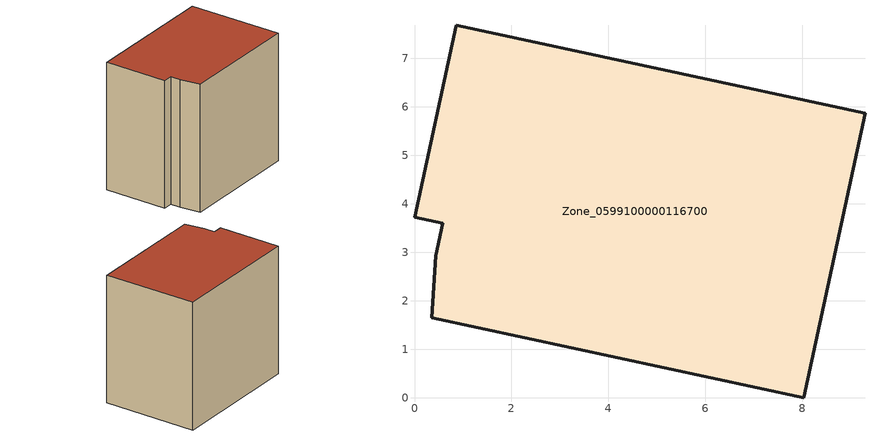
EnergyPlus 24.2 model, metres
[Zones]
Zone_0599100000116700
 floor ground (C_G): 9.29,5.87 8.03,0 0.35,1.65 0.44,2.93 0.58,3.6 0,3.73 0.86,7.69 z0
 wall outside (C_F): 8.03,0 9.29,5.87 0.86,7.69 0,3.73 0.58,3.6 0.44,2.93 0.35,1.65 8.03,0 z0:8.22
 roof outside (C_R): 0.58,3.6 0.44,2.93 0.35,1.65 8.03,0 9.29,5.87 0.86,7.69 0,3.73 z8.22
[BUILDING]
Pand.0599100000116700: North Axis=0; Terrain=City; Loads Convergence Tolerance Value=0.04; Temperature Convergence Tolerance Value=0.4; Solar Distribution=FullExterior; Maximum Number of Warmup Days=25; Minimum Number of Warmup Days=1
[Site:Location]
Rotterdam.The.Hague.AP_ZH_NLD Design_Conditions: Latitude=51.96; Longitude=4.45; Time Zone=1; Elevation=-4.5
[SITE:GROUNDTEMPERATURE:BUILDINGSURFACE]
18, 18, 18, 18, 18, 18, 18, 18, 18, 18, 18, 18
[MATERIAL] Thermal Absorptance=0.9; Solar Absorptance=0.7; Visible Absorptance=0.7
Name | Roughness | Thickness | Conductivity | Density | Specific Heat
G.TI.1975-1991 | MediumSmooth | 0.15 | 0.288461 | 540 | 1210
F.TI.1975-1991 | Rough | 0.3 | 0.230769 | 1920 | 840
R.TI.1975-1991 | MediumRough | 0.2 | 0.153846 | 1500 | 1000
[CONSTRUCTION]
C_G: G.TI.1975-1991
C_F: F.TI.1975-1991
C_R: R.TI.1975-1991
[ZONE]
Zone_0599100000116700: Type=1; Multiplier=1; Ceiling Height=Autocalculate; Volume=Autocalculate; Floor Area=autocalculate; Part of Total Floor Area=Yes
[ZONEINFILTRATION:DESIGNFLOWRATE]
Infil_Zone_0599100000116700: Zone or ZoneList or Space or SpaceList=Zone_0599100000116700; Schedule=AlwaysOn; Design Flow Rate Calculation Method=Flow/Area; Flow Rate per Floor Area=0.003; Constant Term Coefficient=1; Temperature Term Coefficient=0; Velocity Term Coefficient=0; Velocity Squared Term Coefficient=0
[HVACTEMPLATE:ZONE:IDEALLOADSAIRSYSTEM]
Zone_0599100000116700: Maximum Heating Supply Air Temperature=50; Minimum Cooling Supply Air Temperature=13; Maximum Heating Supply Air Humidity Ratio=0.0156; Minimum Cooling Supply Air Humidity Ratio=0.0077; Heating Limit=NoLimit; Cooling Limit=NoLimit; Dehumidification Control Type=ConstantSensibleHeatRatio; Cooling Sensible Heat Ratio=0.7; Dehumidification Setpoint=60; Humidification Control Type=None; Humidification Setpoint=30; Outdoor Air Method=None; Outdoor Air Flow Rate per Person=0.00944; Outdoor Air Flow Rate per Zone Floor Area=0; Outdoor Air Flow Rate per Zone=0; Demand Controlled Ventilation Type=None; Outdoor Air Economizer Type=NoEconomizer; Heat Recovery Type=None; Sensible Heat Recovery Effectiveness=0.7; Latent Heat Recovery Effectiveness=0.65
[ZONECONTROL:THERMOSTAT]
ThermostatControl_Zone_0599100000116700: Zone or ZoneList=Zone_0599100000116700; Control Type Schedule=DualSetpointControlType; Control 1=Thermostat_Zone_0599100000116700; Temperature Difference Between Cutout And Setpoint=0
[THERMOSTATSETPOINT:DUALSETPOINT]
Thermostat_Zone_0599100000116700: Heating Setpoint Temperature Schedule=HeatingSetpoint_Zone_0599100000116700; Cooling Setpoint Temperature Schedule=CoolingSetpoint_Zone_0599100000116700
[SCHEDULE:COMPACT]
HeatingSetpoint_Zone_0599100000116700: Through: 12/31, For: AllDays, Until: 24:00, 21
CoolingSetpoint_Zone_0599100000116700: Through: 12/31, For: AllDays, Until: 24:00, 24
DualSetpointControlType: Through: 12/31, For: AllDays, Until: 24:00, 4
AlwaysOn: Through: 12/31, For: AllDays, Until: 24:00, 1
